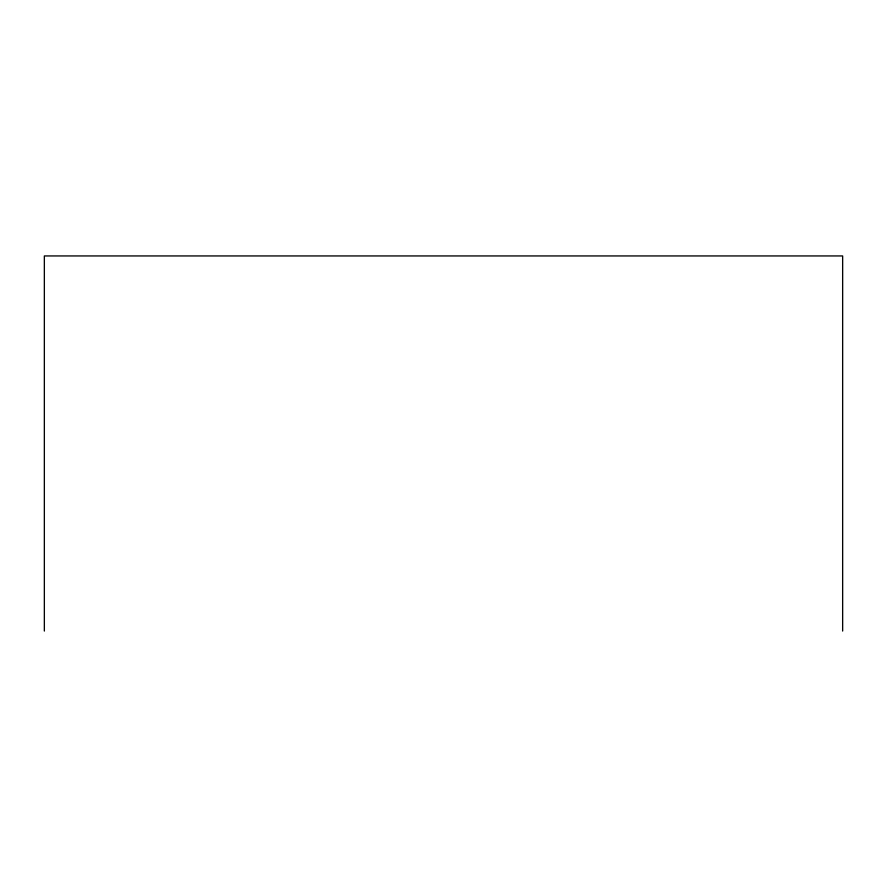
<?xml version="1.0" encoding="UTF-8"?>
<svg xmlns="http://www.w3.org/2000/svg" width="887" height="887" viewBox="0 0 887 887"><rect width="100%" height="100%" fill="white"/><g stroke="black" fill="none" stroke-linecap="round" stroke-linejoin="round"><path stroke-width="1.33" d="M842.65 631.056L842.65 255.944L44.35 255.944L44.35 631.056"/></g></svg>
